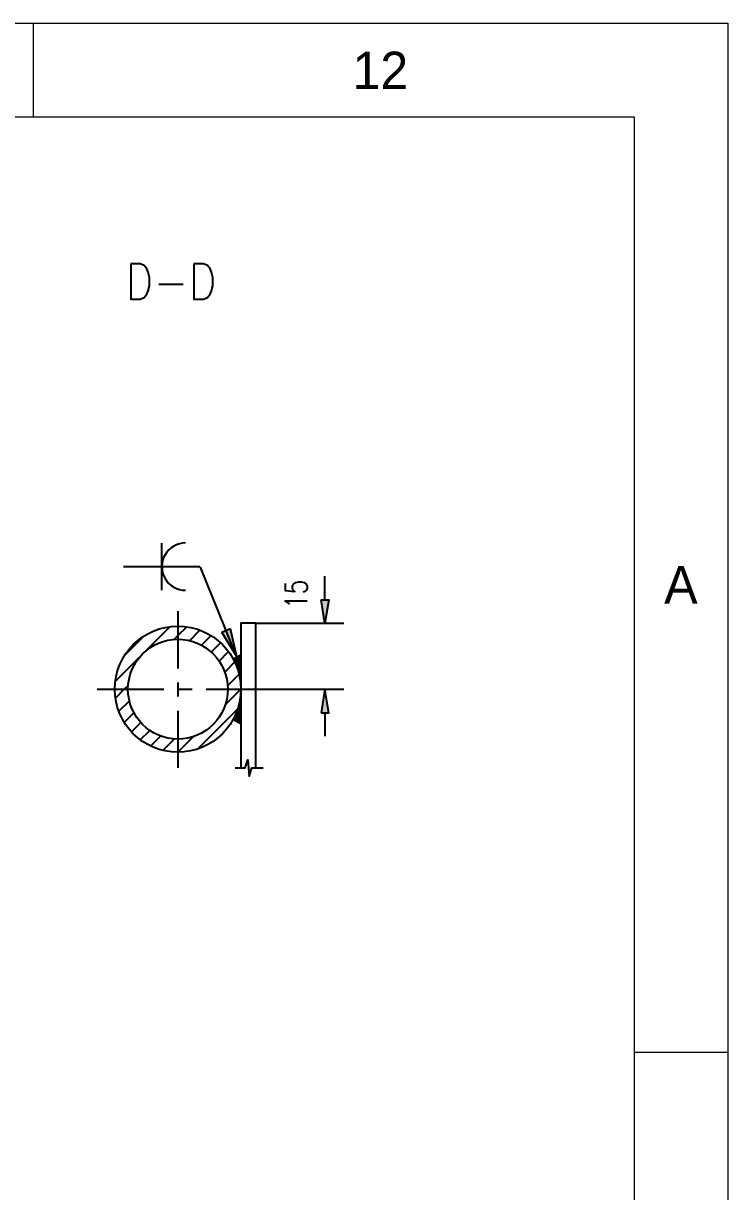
# Model space of a CAD drawing. Extents: x 148 to 221443, y -36682 to 6758.
# Drawn here: x 110546 to 112052, y -6347 to -3850 of the extents above; entities that cross this region are included whole.
import ezdxf
from ezdxf.enums import TextEntityAlignment as Align

# ---------------------------------------------------------------- set-up
doc = ezdxf.new("R2010")
doc.units = 0
doc.header["$LTSCALE"] = 10
doc.header["$MEASUREMENT"] = 0
doc.layers.add('2（细实线）', color=3, linetype='Continuous', lineweight=20)
doc.layers.add('图框层', color=7, linetype='Continuous', lineweight=15)
doc.styles.add('HZ', font='ROMS.SHX', dxfattribs={"width": 0.75, "bigfont": 'GBCBIG.SHX'})

# ---------------------------------------------------------------- blocks, each defined once
blk = doc.blocks.new('1.5a2')
blk.add_line((16991.88, 10026.58), (16981.88, 10026.58))
at = {"layer": '图框层', "ltscale": 10}
for p, q in [((16100.88, 10136.58), (16991.88, 10136.58)), ((16917.63, 10136.58), (16917.63, 10126.58)), ((16991.88, 10136.58), (16991.88, 9716.58)), ((16125.88, 10126.58), (16981.88, 10126.58)), ((16981.88, 10126.58), (16981.88, 9726.58))]:
    blk.add_line(p, q, dxfattribs=at)
at = {"style": 'HZ'}
for s, p in [('12', (16954.75, 10131.58)), ('A', (16986.88, 10076.58))]:
    blk.add_text(s, height=4, dxfattribs=at).set_placement(p, align=Align.MIDDLE)

msp = doc.modelspace()

# ---------------------------------------------------------------- linework, layer by layer
at = {"layer": '2（细实线）', "lineweight": -3}
for points in [[(110775.8773, -4363.8349), (110775.8773, -4439.2597), (110795.9957, -4439.2597), (110804.6151, -4435.6684), (110810.3646, -4428.4852), (110813.2393, -4421.3026), (110816.1129, -4410.5262), (110816.1129, -4392.5684), (110813.2393, -4381.7939), (110810.3646, -4374.6107), (110804.6151, -4367.4268), (110795.9957, -4363.8349)], [(110910.9554, -4363.8349), (110910.9554, -4439.2597), (110931.0726, -4439.2597), (110939.6944, -4435.6684), (110945.4427, -4428.4852), (110948.3187, -4421.3026), (110951.1922, -4410.5262), (110951.1922, -4392.5684), (110948.3187, -4381.7939), (110945.4427, -4374.6107), (110939.6944, -4367.4268), (110931.0726, -4363.8349)]]:
    msp.add_lwpolyline(points, close=True, dxfattribs=at)
for points in [[(110836.2288, -4406.9349), (110887.9635, -4406.9349)], [(110842.3958, -5061.3374), (110842.3958, -4960.677)], [(110924.3148, -5011.0072), (110760.4793, -5011.0072)], [(111005.0203, -5209.2377), (110924.742, -5011.927)], [(111106.2533, -5046.59), (111106.2533, -5062.2327), (111126.3692, -5063.7983), (111124.1353, -5062.2327), (111121.9002, -5057.5404), (111121.9002, -5052.848), (111124.1353, -5048.1544), (111128.6056, -5045.0257), (111135.3109, -5043.462), (111139.7823, -5043.462), (111146.4889, -5045.0257), (111150.9615, -5048.1544), (111153.1942, -5052.848), (111153.1942, -5057.5404), (111150.9615, -5062.2327), (111148.724, -5063.7983), (111144.2537, -5065.3626)], [(111191.0482, -5081.6767), (111191.0482, -5031.3941)], [(111115.1949, -5091.9556), (111112.9586, -5088.8282), (111106.2533, -5084.134), (111153.1942, -5084.134)], [(111182.6644, -5081.6767), (111199.4307, -5081.6767), (111191.0482, -5131.9599), (111182.6644, -5081.6767)], [(110876.5743, -5106.2189), (110876.5743, -5228.2801)], [(110808.9718, -5190.3931), (110860.3231, -5139.0534)], [(110868.3895, -5166.5424), (110876.5743, -5158.3619), (110895.5294, -5139.4086)], [(111043.5518, -5440.8497), (111043.5518, -5131.9599), (111011.3631, -5131.9599), (111011.3631, -5440.8497)], [(111043.5518, -5131.9599), (111231.285, -5131.9599)], [(110762.0736, -5201.7225), (110805.4525, -5158.3564)], [(110901.3509, -5169.1456), (110923.8643, -5146.6364)], [(110927.1004, -5178.9564), (110947.7022, -5158.3594)], [(110989.3294, -5143.9796), (110970.6954, -5151.5589), (111002.7523, -5203.6616), (110989.3294, -5143.9796)], [(110947.9683, -5193.6512), (110967.9024, -5173.7196)], [(110964.5614, -5212.6166), (110984.7481, -5192.4329)], [(110742.7682, -5256.5809), (110794.117, -5205.2412)], [(110976.6585, -5236.0743), (110998.1344, -5214.6064)], [(110994.6529, -5207.8425), (111011.3631, -5199.2164)], [(111011.3631, -5223.6469), (110995.2474, -5207.5367)], [(110995.356, -5209.134), (110998.7765, -5205.7142)], [(110996.3375, -5210.9968), (111004.6578, -5202.6777)], [(111011.3631, -5226.4924), (110996.8319, -5211.9642)], [(111011.3631, -5220.8021), (110997.1236, -5206.5675)], [(110997.2933, -5212.8846), (111010.5416, -5199.6394)], [(110998.2259, -5214.798), (111011.3631, -5201.6639)], [(111011.3631, -5217.9584), (110998.9998, -5205.5982)], [(110999.1329, -5216.7365), (111011.3631, -5204.5081)], [(111011.3631, -5229.336), (110999.4405, -5217.4165)], [(111000.013, -5218.7006), (111011.3631, -5207.353)], [(111000.8675, -5220.691), (111011.3631, -5210.1966)], [(111011.3631, -5215.1142), (111000.8773, -5204.6302)], [(111001.6939, -5222.7082), (111011.3631, -5213.0408)], [(111002.4935, -5224.7523), (111011.3631, -5215.8857)], [(111011.3631, -5212.2694), (111002.7523, -5203.6616)], [(111011.3631, -5209.4251), (111004.6285, -5202.6923)], [(111011.3631, -5206.5815), (111006.5047, -5201.7237)], [(111011.3631, -5203.7366), (111008.3809, -5200.7557)], [(111011.3631, -5200.8918), (111010.2572, -5199.7871)], [(110982.9378, -5265.3565), (111007.5008, -5240.7978)], [(111011.3631, -5232.1809), (111001.5633, -5222.3829)], [(111003.2662, -5226.8256), (111011.3631, -5218.7299)], [(111011.3631, -5235.0251), (111003.3248, -5226.9892)], [(111004.0084, -5228.9265), (111011.3631, -5221.5754)], [(111004.7225, -5231.0566), (111011.3631, -5224.4196)], [(111011.3631, -5237.8693), (111004.8079, -5231.3172)], [(111005.4085, -5233.216), (111011.3631, -5227.2639)], [(111006.0628, -5235.4078), (111011.3631, -5230.1081)], [(111011.3631, -5240.7136), (111006.0653, -5235.4176)], [(111006.6842, -5237.6301), (111011.3631, -5232.9523)], [(111011.3631, -5243.5584), (111007.1322, -5239.3287)], [(111007.2725, -5239.8853), (111011.3631, -5235.7972)], [(111007.8292, -5242.1741), (111011.3631, -5238.6414)], [(111011.3631, -5246.4039), (111008.0379, -5243.0781)], [(111008.3516, -5244.4971), (111011.3631, -5241.4863)], [(110743.1234, -5291.7799), (110762.0797, -5272.8272), (110770.2633, -5264.6467)], [(110876.5743, -5258.4504), (110876.5743, -5288.6195)], [(111011.3631, -5249.2469), (111008.8021, -5246.6877)], [(111008.8363, -5246.8562), (111011.3631, -5244.3305)], [(111009.2843, -5249.253), (111011.3631, -5247.1748)], [(111011.3631, -5252.0911), (111009.4454, -5250.174)], [(111009.6944, -5251.6871), (111011.3631, -5250.019)], [(111011.3631, -5254.9366), (111009.9764, -5253.5493)], [(111010.0619, -5254.1627), (111011.3631, -5252.8632)], [(111010.3914, -5256.6785), (111011.3631, -5255.7075)], [(111011.3631, -5257.7808), (111010.4098, -5256.8269)], [(111010.6771, -5259.2396), (111011.3631, -5258.5517)], [(111011.3631, -5260.6251), (111010.7528, -5260.0141)], [(111010.9139, -5261.8446), (111011.3631, -5261.3972)], [(111011.3631, -5263.4699), (111011.014, -5263.119)], [(111011.1056, -5264.4984), (111011.3631, -5264.2414)], [(111011.3631, -5266.3148), (111011.1959, -5266.1481)], [(111011.2459, -5267.2028), (111011.3631, -5267.0863)], [(110703.7386, -5272.8272), (110846.5218, -5272.8272)], [(110876.7, -5272.8272), (110906.8758, -5272.8272)], [(110937.0516, -5272.8272), (111079.8336, -5272.8272)], [(110977.9329, -5305.9144), (111011.0262, -5272.8272), (111011.3631, -5272.4921)], [(111011.3631, -5290.7191), (111009.9764, -5292.1058)], [(111010.0619, -5291.493), (111011.3631, -5292.7918)], [(111010.3914, -5288.9765), (111011.3631, -5289.9476)], [(111011.3631, -5287.8748), (111010.4098, -5288.8282)], [(111010.6771, -5286.4161), (111011.3631, -5287.1033)], [(111011.3631, -5285.0306), (111010.7528, -5285.6409)], [(111010.9139, -5283.8111), (111011.3631, -5284.2585)], [(111011.3631, -5282.1857), (111011.014, -5282.5373)], [(111011.1056, -5281.1573), (111011.3631, -5281.4143)], [(111011.3631, -5279.3415), (111011.1959, -5279.5081)], [(111011.2459, -5278.4534), (111011.3631, -5278.5706)], [(111011.3631, -5269.1584), (111011.3131, -5269.1071)], [(111011.3631, -5276.4973), (111011.3131, -5276.5479)], [(111011.3326, -5269.9616), (111011.3631, -5269.9299)], [(111011.3326, -5275.6959), (111011.3631, -5275.7264)], [(111011.3631, -5272.0026), (111011.3595, -5272.0002)], [(111011.3631, -5273.6524), (111011.3595, -5273.6555)], [(111011.3631, -5272.7741), (111012.0821, -5272.7741), (111012.0821, -5272.0545), (111011.3631, -5272.0545), (111011.3631, -5272.7741)], [(111011.3631, -5272.8809), (111012.0821, -5272.8809), (111012.0821, -5272.1613), (111011.3631, -5272.1613), (111011.3631, -5272.8809)], [(111043.5518, -5272.8272), (111231.285, -5272.8272)], [(111182.6644, -5323.1104), (111199.4307, -5323.1104), (111191.0482, -5272.8272), (111182.6644, -5323.1104)], [(110750.3524, -5320.1081), (110772.867, -5297.5983)], [(110918.4798, -5400.9077), (111004.6834, -5314.7248)], [(111011.3631, -5316.3197), (110999.4405, -5328.2392)], [(111011.3631, -5313.4754), (111001.5633, -5323.2728)], [(111011.3631, -5310.6312), (111003.3248, -5318.6665)], [(111004.0084, -5316.7292), (111011.3631, -5324.0803)], [(111004.7225, -5314.5991), (111011.3631, -5321.236)], [(111011.3631, -5307.7869), (111004.8079, -5314.3391)], [(111005.4085, -5312.4384), (111011.3631, -5318.3918)], [(111006.0628, -5310.2479), (111011.3631, -5315.5476)], [(111011.3631, -5304.9421), (111006.0653, -5310.2393)], [(111006.6842, -5308.025), (111011.3631, -5312.7027)], [(111011.3631, -5302.096), (111007.1322, -5306.327)], [(111007.2725, -5305.7709), (111011.3631, -5309.8585)], [(111007.8292, -5303.4815), (111011.3631, -5307.0142)], [(111011.3631, -5299.253), (111008.0379, -5302.5776)], [(111008.3516, -5301.1579), (111011.3631, -5304.1694)], [(111011.3631, -5296.4088), (111008.8021, -5298.9686)], [(111008.8363, -5298.7989), (111011.3631, -5301.3251)], [(111009.2843, -5296.4027), (111011.3631, -5298.4809)], [(111011.3631, -5293.5633), (111009.4454, -5295.4822)], [(111009.6944, -5293.968), (111011.3631, -5295.6367)], [(110762.0785, -5343.9393), (110782.6803, -5323.3424)], [(110876.5743, -5318.7891), (110876.5743, -5440.8497)], [(110994.6529, -5337.8132), (111011.3631, -5346.4399)], [(111011.3631, -5322.0081), (110995.2474, -5338.1196)], [(110995.356, -5336.5223), (110998.7765, -5339.9415)], [(110996.3375, -5334.6583), (111004.6578, -5342.9786)], [(111011.3631, -5319.1639), (110996.8319, -5333.6915)], [(111011.3631, -5324.853), (110997.1236, -5339.0882)], [(110997.2933, -5332.7705), (111010.5416, -5346.0157)], [(110998.2259, -5330.8576), (111011.3631, -5343.9918)], [(111011.3631, -5327.6972), (110998.9998, -5340.0568)], [(110999.1329, -5328.9191), (111011.3631, -5341.1475)], [(111000.013, -5326.9544), (111011.3631, -5338.3039)], [(111000.8675, -5324.9653), (111011.3631, -5335.4597)], [(111011.3631, -5330.5415), (111000.8773, -5341.0255)], [(111001.6939, -5322.9468), (111011.3631, -5332.6148)], [(111002.4935, -5320.9022), (111011.3631, -5329.77)], [(111011.3631, -5333.3857), (111002.7523, -5341.9941)], [(111003.2662, -5318.83), (111011.3631, -5326.9245)], [(111011.3631, -5336.2305), (111004.6285, -5342.9627)], [(111011.3631, -5339.0748), (111006.5047, -5343.932)], [(111011.3631, -5341.919), (111008.3809, -5344.9)], [(111191.0482, -5323.1104), (111191.0482, -5373.3936)], [(110777.4422, -5364.1358), (110797.3775, -5344.2036)], [(110796.1605, -5380.9785), (110816.3485, -5360.7941)], [(111011.3631, -5344.7639), (111010.2572, -5345.8692)], [(110818.3394, -5394.3592), (110839.8116, -5372.8913)], [(110844.5357, -5403.7238), (110869.0999, -5379.1651)], [(110876.2349, -5407.5855), (110876.5743, -5407.2498), (110909.6676, -5374.1627)], [(110999.3709, -5440.6715), (111020.1571, -5440.6715), (111025.8455, -5423.7995), (111029.0951, -5458.7116), (111034.7823, -5440.8497), (111058.9535, -5440.8497)]]:
    msp.add_lwpolyline(points, dxfattribs=at)
for centre, radius in [((110876.5731, -5272.8272), 134.79), ((110876.5743, -5272.8272), 106.6248)]:
    msp.add_circle(centre, radius, dxfattribs=at)
msp.add_arc((110892.9302, -5010.8323), 50.5344, 89.9858154, 270.0141846, dxfattribs=at)
at = {"layer": '2（细实线）', "transparency": 33554559}
for points in [[(111182.6644, -5081.6767), (111199.4307, -5081.6767), (111182.6644, -5081.6767), (111191.0482, -5131.9599)], [(110989.3294, -5143.9796), (110970.6954, -5151.5589), (110989.3294, -5143.9796), (111002.7523, -5203.6616)], [(111182.6644, -5323.1104), (111199.4307, -5323.1104), (111182.6644, -5323.1104), (111191.0482, -5272.8272)]]:
    msp.add_solid(points, dxfattribs=at)

# ---------------------------------------------------------------- block references
at = {"layer": '2（细实线）', "xscale": 20, "yscale": 20, "zscale": 20}
msp.add_blockref('1.5a2', (-227785.5272, -206581.2694), dxfattribs=at)

doc.saveas('drawing.dxf')
